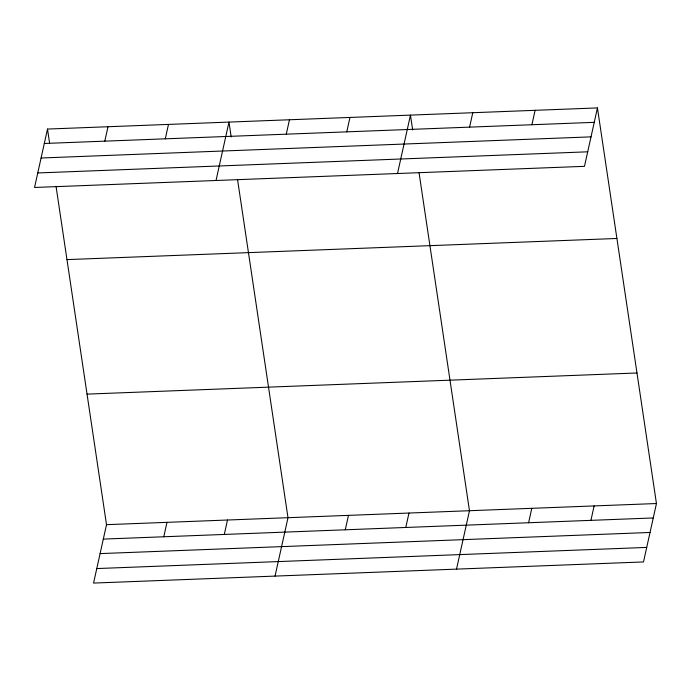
<?xml version="1.0" encoding="UTF-8"?>
<svg xmlns="http://www.w3.org/2000/svg" width="691" height="691" viewBox="0 0 691 691"><rect width="100%" height="100%" fill="white"/><g stroke="black" fill="none" stroke-linecap="round" stroke-linejoin="round"><path stroke-width="1.04" d="M47.498 129.062L34.55 187.468L584.491 166.332L597.439 107.926L47.498 129.062L49.553 142.856M104.799 141.154L107.995 126.738M165.287 138.831L168.483 124.415M56.049 186.38L106.509 524.668L93.561 583.074L643.502 561.938L656.45 503.532L597.439 107.926M216.033 180.489L228.98 122.082L231.191 136.948M163.802 536.76L166.997 522.344M286.273 134.175L289.469 119.759M224.299 534.437L227.494 520.021M346.77 131.851L349.966 117.435M275.044 576.104L287.992 517.697L237.531 179.401M397.515 173.519L410.463 115.112L412.674 129.968M345.284 529.79L348.48 515.374M469.586 127.135L472.782 112.719M405.781 527.466L408.977 513.05M531.915 124.734L535.11 110.318M456.518 569.125L469.474 510.718L419.005 172.43M528.598 522.742L531.794 508.326M590.926 520.349L594.122 505.933M44.302 143.478L594.243 122.342M41.08 157.997L591.03 136.861M37.772 172.949L587.713 151.813M66.975 259.609L616.916 238.473M87.031 394.12L636.972 372.985M106.509 524.668L656.45 503.532M103.313 539.092L653.254 517.956M100.091 553.603L650.032 532.467M96.775 568.563L646.724 547.419"/></g></svg>
